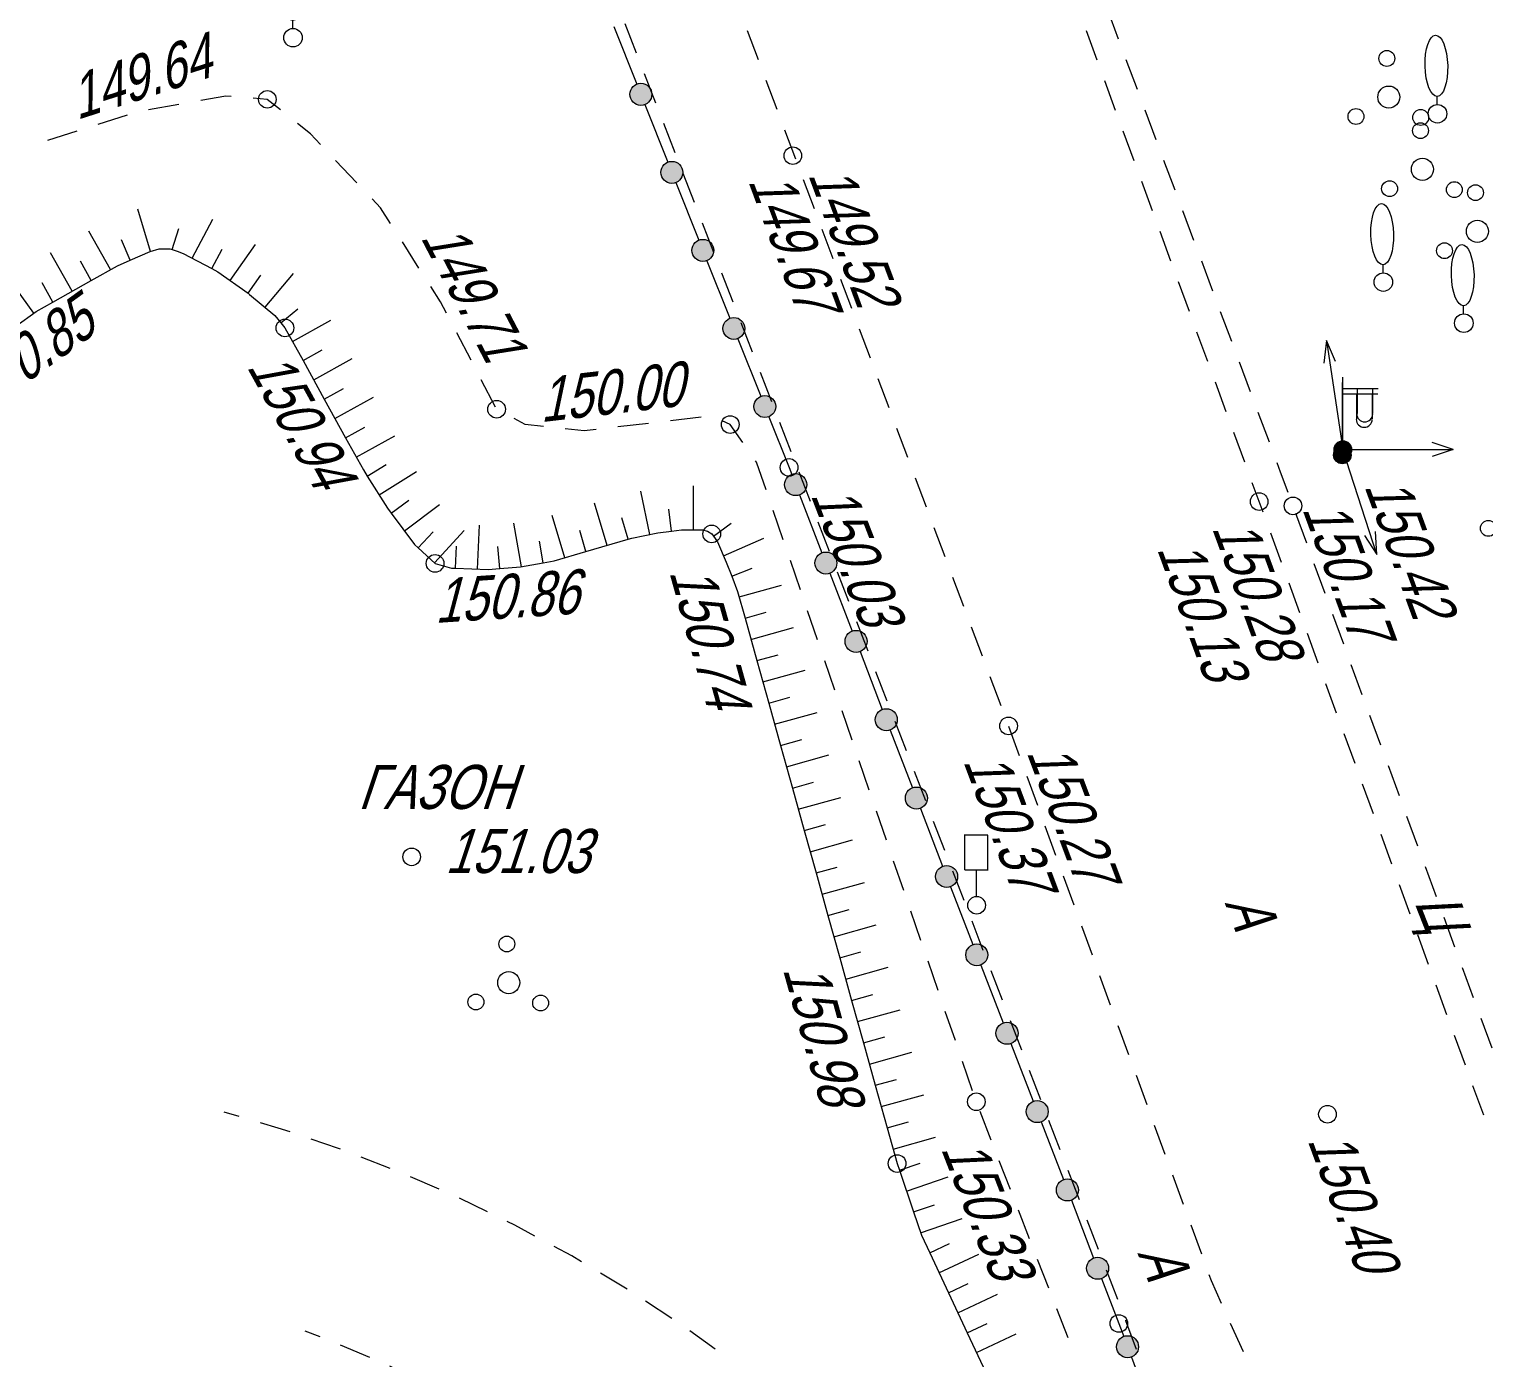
# Model space of a CAD drawing. Header units: metres. Extents: x 382 to 851, y 14083 to 14440.
# Drawn here: x 577.2 to 610.2, y 14296.93 to 14327.07 of the extents above; entities that cross this region are included whole.
import ezdxf
from ezdxf.enums import TextEntityAlignment as Align

# ---------------------------------------------------------------- set-up
doc = ezdxf.new("R2010")
doc.units = ezdxf.units.M
doc.header["$MEASUREMENT"] = 0
doc.linetypes.add('UP line', pattern=[1.5, 1, -0.5])
for name, color, linetype, lineweight in [('Бортовой камень', 7, 'Continuous', 25), ('Горизонтали', 7, 'Continuous', 25), ('Граница площадки', 7, 'Continuous', 25), ('Граница улицы', 7, 'Continuous', 25), ('Леса и газоны', 7, 'Continuous', 25), ('ЛЭП', 7, 'Continuous', 25), ('Ограды', 7, 'Continuous', 25), ('Отдельно стоящее дерево', 7, 'Continuous', 25), ('Откосы', 7, 'Continuous', 25), ('Светофоры', 7, 'Continuous', 25), ('Фонари', 7, 'Continuous', 25)]:
    doc.layers.add(name, color=color, linetype=linetype, lineweight=lineweight)
doc.styles.add('Style-RUSSIAN_1251 I 0.32289', font='RUSSIAN_1251.shx', dxfattribs={"oblique": 18.5})

# ---------------------------------------------------------------- blocks, each defined once
blk = doc.blocks.new('KUST1_6')
at = {"layer": 'Отдельно стоящее дерево', "color": 251, "linetype": 'Continuous', "lineweight": 9}
for centre, radius in [((-0.044, 0.877), 0.18), ((0, 0), 0.25), ((-0.745, -0.439), 0.18), ((0.723, -0.461), 0.18)]:
    blk.add_arc(centre, radius, 0, 360, dxfattribs=at)
blk = doc.blocks.new('DEREVO_249')
at = {"layer": 'Отдельно стоящее дерево', "color": 251, "linetype": 'Continuous', "lineweight": 9, "flags": 128}
blk.add_lwpolyline([(-0.007, 0.21), (-0.007, 0.393)], dxfattribs=at)
at = {"layer": 'Отдельно стоящее дерево', "color": 251, "linetype": 'Continuous', "lineweight": 9}
blk.add_arc((0, 0), 0.21, 0, 359.99999, dxfattribs=at)
blk.add_ellipse((-0.0255, 1.088), major_axis=(-0.0185, 0.695), ratio=0.3698286, dxfattribs=at)
blk = doc.blocks.new('PIKET_171')
at = {"layer": 'Горизонтали', "color": 251, "linetype": 'Continuous', "lineweight": 9}
blk.add_arc((0, 0), 0.2, 0, 360, dxfattribs=at)
blk = doc.blocks.new('PIKET_173')
at = {"layer": 'Горизонтали', "color": 251, "linetype": 'Continuous', "lineweight": 9}
blk.add_arc((0, 0), 0.2, 0, 360, dxfattribs=at)
blk = doc.blocks.new('PIKET_174')
at = {"layer": 'Горизонтали', "color": 251, "linetype": 'Continuous', "lineweight": 9}
blk.add_arc((0, 0), 0.2, 0, 360, dxfattribs=at)
blk = doc.blocks.new('PIKET_175')
at = {"layer": 'Горизонтали', "color": 251, "linetype": 'Continuous', "lineweight": 9}
blk.add_arc((0, 0), 0.2, 0, 360, dxfattribs=at)
blk = doc.blocks.new('PIKET_176')
at = {"layer": 'Горизонтали', "color": 251, "linetype": 'Continuous', "lineweight": 9}
blk.add_arc((0, 0), 0.2, 0, 360, dxfattribs=at)
blk = doc.blocks.new('PIKET_177')
at = {"layer": 'Горизонтали', "color": 251, "linetype": 'Continuous', "lineweight": 9}
blk.add_arc((0, 0), 0.2, 0, 360, dxfattribs=at)
blk = doc.blocks.new('PIKET_178')
at = {"layer": 'Горизонтали', "color": 251, "linetype": 'Continuous', "lineweight": 9}
blk.add_arc((0, 0), 0.2, 0, 360, dxfattribs=at)
blk = doc.blocks.new('PIKET_179')
at = {"layer": 'Горизонтали', "color": 251, "linetype": 'Continuous', "lineweight": 9}
blk.add_arc((0, 0), 0.2, 0, 360, dxfattribs=at)
blk = doc.blocks.new('PIKET_180')
at = {"layer": 'Горизонтали', "color": 251, "linetype": 'Continuous', "lineweight": 9}
blk.add_arc((0, 0), 0.2, 0, 360, dxfattribs=at)
blk = doc.blocks.new('PIKET_181')
at = {"layer": 'Горизонтали', "color": 251, "linetype": 'Continuous', "lineweight": 9}
blk.add_arc((0, 0), 0.2, 0, 360, dxfattribs=at)
blk = doc.blocks.new('PIKET_186')
at = {"layer": 'Горизонтали', "color": 251, "linetype": 'Continuous', "lineweight": 9}
blk.add_arc((0, 0), 0.2, 0, 360, dxfattribs=at)
blk = doc.blocks.new('PIKET_187')
at = {"layer": 'Горизонтали', "color": 251, "linetype": 'Continuous', "lineweight": 9}
blk.add_arc((0, 0), 0.2, 0, 360, dxfattribs=at)
blk = doc.blocks.new('PIKET_202')
at = {"layer": 'Горизонтали', "color": 251, "linetype": 'Continuous', "lineweight": 9}
blk.add_arc((0, 0), 0.2, 0, 360, dxfattribs=at)
blk = doc.blocks.new('DORZN1_10')
at = {"layer": 'Светофоры', "color": 251, "linetype": 'Continuous', "lineweight": 9}
for p, q in [((-0.27, 0.806), (-0.27, 1.603)), ((-0.27, 1.598), (0.252, 1.598)), ((0.252, 0.792), (0.252, 1.589)), ((-0.27, 0.801), (0.248, 0.801)), ((-0.004, 0.2), (-0.004, 0.801))]:
    blk.add_line(p, q, dxfattribs=at)
blk.add_arc((0, 0), 0.2, 0, 360, dxfattribs=at)
blk = doc.blocks.new('msdElementTypeLineString_65')
at = {"layer": 'Граница улицы', "color": 251, "linetype": 'Continuous', "lineweight": 9}
for p, q in [((6.205, 76.523), (5.948, 77.187)), ((6.644, 75.393), (6.386, 76.057)), ((7.082, 74.263), (6.825, 74.927)), ((7.52, 73.133), (7.263, 73.797)), ((7.959, 72.003), (7.701, 72.667)), ((8.397, 70.873), (8.14, 71.537)), ((8.836, 69.743), (8.578, 70.407)), ((9.274, 68.613), (9.016, 69.277)), ((9.712, 67.483), (9.455, 68.147)), ((10.149, 66.352), (9.893, 67.017)), ((10.584, 65.221), (10.328, 65.886)), ((11.02, 64.09), (10.764, 64.755)), ((11.456, 62.959), (11.2, 63.624)), ((11.891, 61.828), (11.635, 62.493)), ((12.327, 60.697), (12.071, 61.362)), ((12.763, 59.566), (12.507, 60.231)), ((13.198, 58.435), (12.942, 59.1)), ((13.634, 57.304), (13.378, 57.969)), ((14.07, 56.173), (13.814, 56.838)), ((14.505, 55.042), (14.249, 55.707)), ((14.941, 53.911), (14.685, 54.576)), ((15.376, 52.78), (15.121, 53.445)), ((15.812, 51.649), (15.556, 52.314)), ((16.248, 50.518), (15.992, 51.182)), ((16.683, 49.387), (16.428, 50.051)), ((17.119, 48.256), (16.863, 48.92))]:
    blk.add_line(p, q, dxfattribs=at)
at = {"layer": 'Граница улицы', "color": 251, "linetype": 'Continuous', "lineweight": 9, "flags": 128}
blk.add_lwpolyline([(17.548, 47.123), (17.306, 47.771), (17.299, 47.789)], dxfattribs=at)
blk = doc.blocks.new('msdElementTypeLineString_67')
at = {"layer": 'Откосы', "color": 251, "linetype": 'Continuous', "lineweight": 9}
for p, q in [((71.189, 46.647), (70.499, 46.524)), ((70.014, 46.406), (69.347, 46.192)), ((68.87, 46.039), (68.203, 45.825)), ((75.224, 44.869), (74.741, 45.377)), ((76.632, 42.935), (76.256, 43.526)), ((77.812, 40.844), (77.487, 41.466)), ((78.368, 39.78), (78.043, 40.401)), ((81.84, 39.412), (81.144, 39.331)), ((83.033, 39.551), (82.337, 39.47)), ((84.894, 36.771), (84.666, 37.435)), ((85.284, 35.635), (85.056, 36.299)), ((85.674, 34.499), (85.446, 35.163)), ((86.065, 33.363), (85.837, 34.027)), ((86.455, 32.227), (86.227, 32.891)), ((86.845, 31.091), (86.617, 31.755)), ((87.236, 29.955), (87.008, 30.619)), ((87.626, 28.819), (87.398, 29.483)), ((88.016, 27.683), (87.788, 28.346)), ((88.407, 26.547), (88.179, 27.21)), ((88.797, 25.411), (88.569, 26.074)), ((89.187, 24.275), (88.959, 24.938)), ((89.612, 23.152), (89.359, 23.806)), ((90.047, 22.032), (89.793, 22.686)), ((90.482, 20.913), (90.228, 21.566)), ((90.917, 19.793), (90.663, 20.446)), ((91.352, 18.673), (91.098, 19.327))]:
    blk.add_line(p, q, dxfattribs=at)
at = {"layer": 'Откосы', "color": 251, "linetype": 'Continuous', "lineweight": 9, "flags": 128}
for points in [[(72.374, 46.825), (72.249, 46.834), (71.682, 46.734)], [(73.489, 46.523), (73.192, 46.761), (72.872, 46.786)], [(74.397, 45.74), (74.171, 45.977), (73.879, 46.211)], [(75.987, 43.948), (75.76, 44.304), (75.568, 44.506)], [(77.256, 41.909), (77.119, 42.171), (76.901, 42.513)], [(79.453, 39.344), (79.042, 39.389), (78.788, 39.524)], [(80.647, 39.274), (80.38, 39.243), (79.95, 39.29)], [(83.978, 38.975), (83.691, 39.385), (83.508, 39.467)], [(84.503, 37.907), (84.289, 38.532), (84.265, 38.565)]]:
    blk.add_lwpolyline(points, dxfattribs=at)
blk = doc.blocks.new('msdElementTypeLineString_68')
at = {"layer": 'Откосы', "color": 251, "linetype": 'Continuous', "lineweight": 9}
for p, q in [((69.789, 47.201), (69.502, 48.159)), ((70.736, 47.048), (71.206, 47.93)), ((68.881, 46.786), (68.39, 47.657)), ((70.278, 47.246), (70.43, 47.723)), ((69.331, 47.002), (69.131, 47.46)), ((71.177, 46.813), (71.412, 47.254)), ((71.595, 46.54), (72.174, 47.355)), ((68.009, 46.295), (67.519, 47.166)), ((68.445, 46.54), (68.2, 46.976)), ((67.142, 45.798), (66.557, 46.609)), ((67.574, 46.05), (68.445, 46.54)), ((72.003, 46.251), (72.292, 46.658)), ((72.388, 45.932), (73.03, 46.699)), ((67.574, 46.05), (67.328, 46.485)), ((72.743, 45.583), (73.132, 45.897)), ((73.006, 45.16), (73.882, 45.644)), ((73.248, 44.722), (73.686, 44.964)), ((73.248, 44.722), (73.731, 43.847)), ((73.49, 44.285), (74.365, 44.768)), ((73.731, 43.847), (74.169, 44.089)), ((73.973, 43.409), (74.849, 43.893)), ((73.731, 43.847), (74.215, 42.972)), ((74.215, 42.972), (74.653, 43.213)), ((74.457, 42.534), (75.332, 43.017)), ((74.706, 42.101), (75.13, 42.366)), ((74.972, 41.677), (75.819, 42.208)), ((81.112, 40.781), (80.912, 41.761)), ((82.104, 40.882), (82.104, 41.882)), ((75.247, 41.26), (75.647, 41.559)), ((75.546, 40.859), (76.347, 41.458)), ((80.144, 40.533), (79.862, 41.493)), ((81.606, 40.855), (81.548, 41.352)), ((77.209, 39.994), (77.247, 40.993)), ((78.206, 40.049), (78.031, 41.033)), ((79.184, 40.251), (78.902, 41.211)), ((80.623, 40.674), (80.482, 41.154)), ((82.555, 40.739), (82.958, 41.035)), ((75.861, 40.473), (76.198, 40.842)), ((76.229, 40.135), (76.905, 40.873)), ((78.698, 40.137), (78.611, 40.629)), ((79.664, 40.392), (79.523, 40.872)), ((79.664, 40.392), (80.623, 40.674)), ((82.786, 40.298), (83.702, 40.698)), ((76.709, 40.013), (76.728, 40.512)), ((77.708, 40.006), (77.667, 40.504)), ((82.971, 39.834), (83.438, 40.013)), ((83.139, 39.363), (84.102, 39.632)), ((83.273, 38.882), (83.755, 39.016)), ((83.273, 38.882), (83.542, 37.918)), ((83.407, 38.4), (84.37, 38.669)), ((83.542, 37.918), (84.023, 38.053)), ((83.542, 37.918), (83.81, 36.955)), ((83.676, 37.437), (84.639, 37.705)), ((83.81, 36.955), (84.292, 37.09)), ((83.81, 36.955), (84.079, 35.992)), ((83.944, 36.474), (84.908, 36.742)), ((84.079, 35.992), (84.56, 36.126)), ((84.079, 35.992), (84.347, 35.029)), ((84.213, 35.51), (85.176, 35.779)), ((84.347, 35.029), (84.829, 35.163)), ((84.347, 35.029), (84.616, 34.065)), ((84.481, 34.547), (85.445, 34.816)), ((84.616, 34.065), (85.097, 34.2)), ((84.616, 34.065), (84.884, 33.102)), ((84.75, 33.584), (85.713, 33.852)), ((84.884, 33.102), (85.366, 33.236)), ((84.884, 33.102), (85.153, 32.139)), ((85.019, 32.621), (85.982, 32.889)), ((85.153, 32.139), (85.635, 32.273)), ((85.153, 32.139), (85.421, 31.176)), ((85.287, 31.657), (86.25, 31.926)), ((85.421, 31.176), (85.903, 31.31)), ((85.421, 31.176), (85.69, 30.212)), ((85.556, 30.694), (86.519, 30.963)), ((85.69, 30.212), (86.172, 30.347)), ((85.69, 30.212), (85.959, 29.249)), ((85.824, 29.731), (86.788, 29.999)), ((85.959, 29.249), (86.44, 29.383)), ((85.959, 29.249), (86.227, 28.286)), ((86.093, 28.768), (87.056, 29.036)), ((86.227, 28.286), (86.709, 28.42)), ((86.227, 28.286), (86.496, 27.323)), ((86.361, 27.804), (87.325, 28.073)), ((86.496, 27.323), (86.977, 27.457)), ((86.63, 26.841), (87.593, 27.11)), ((86.773, 26.362), (87.246, 26.522)), ((86.773, 26.362), (87.094, 25.415)), ((86.933, 25.888), (87.88, 26.21)), ((87.094, 25.415), (87.567, 25.575)), ((87.254, 24.941), (88.201, 25.262)), ((87.461, 24.486), (87.913, 24.698)), ((87.461, 24.486), (87.884, 23.58)), ((87.672, 24.033), (88.578, 24.457)), ((87.884, 23.58), (88.337, 23.792)), ((87.884, 23.58), (88.308, 22.675)), ((88.096, 23.128), (89.002, 23.551)), ((88.308, 22.675), (88.761, 22.886)), ((88.308, 22.675), (88.732, 21.769)), ((88.52, 22.222), (89.426, 22.645))]:
    blk.add_line(p, q, dxfattribs=at)
at = {"layer": 'Откосы', "color": 251, "linetype": 'Continuous', "lineweight": 9, "flags": 128}
for points in [[(69.331, 47.002), (69.78, 47.198), (69.989, 47.261), (70.231, 47.261), (70.278, 47.246)], [(70.278, 47.246), (70.397, 47.209), (70.532, 47.156), (71.177, 46.813)], [(68.445, 46.54), (69.038, 46.874), (69.331, 47.002)], [(71.177, 46.813), (71.316, 46.738), (72.003, 46.251)], [(72.003, 46.251), (72.037, 46.226), (72.612, 45.745), (72.743, 45.583)], [(66.737, 45.505), (67.199, 45.839), (67.574, 46.05)], [(72.743, 45.583), (72.838, 45.465), (73.248, 44.722)], [(74.215, 42.972), (74.617, 42.243), (74.706, 42.101)], [(74.706, 42.101), (75.161, 41.375), (75.247, 41.26)], [(75.247, 41.26), (75.777, 40.549), (75.861, 40.473)], [(80.623, 40.674), (80.706, 40.699), (81.297, 40.819), (81.606, 40.855)], [(81.606, 40.855), (81.835, 40.882), (82.31, 40.882), (82.42, 40.855), (82.517, 40.791), (82.555, 40.739)], [(82.555, 40.739), (82.65, 40.61), (82.848, 40.155), (82.971, 39.834)], [(75.861, 40.473), (76.243, 40.123), (76.613, 40.016), (76.709, 40.013)], [(78.698, 40.137), (78.941, 40.18), (79.664, 40.392)], [(76.709, 40.013), (77.449, 39.985), (77.708, 40.006)], [(77.708, 40.006), (78.184, 40.045), (78.698, 40.137)], [(82.971, 39.834), (83.104, 39.486), (83.273, 38.882)], [(86.496, 27.323), (86.722, 26.511), (86.773, 26.362)], [(87.094, 25.415), (87.272, 24.89), (87.461, 24.486)]]:
    blk.add_lwpolyline(points, dxfattribs=at)
blk = doc.blocks.new('msdElementTypeLineString_70')
at = {"layer": 'Граница площадки', "color": 251, "linetype": 'Continuous', "lineweight": 9}
for p, q in [((0.34, 52.404), (0, 52.503)), ((3.766, 51.229), (3.105, 51.484)), ((4.876, 50.755), (4.227, 51.037)), ((5.97, 50.243), (5.334, 50.553)), ((9.14, 48.491), (8.532, 48.854)), ((10.149, 47.827), (9.557, 48.216)), ((11.135, 47.131), (10.561, 47.545))]:
    blk.add_line(p, q, dxfattribs=at)
at = {"layer": 'Граница площадки', "color": 251, "linetype": 'Continuous', "lineweight": 9, "flags": 128}
for points in [[(1.496, 52.054), (1.227, 52.144), (0.82, 52.263)], [(2.639, 51.664), (2.591, 51.683), (1.969, 51.893)], [(7.046, 49.694), (6.592, 49.94), (6.419, 50.024)], [(8.103, 49.11), (7.881, 49.242), (7.486, 49.456)]]:
    blk.add_lwpolyline(points, dxfattribs=at)
blk = doc.blocks.new('msdElementTypeLineString_71')
at = {"layer": 'Ограды', "linetype": 'Continuous', "lineweight": 9}
h = blk.add_hatch(color=251, dxfattribs=at)
edge = h.paths.add_edge_path()
edge.add_arc((87.168, 75.84), 0.25, 0, 360)
h = blk.add_hatch(color=251, dxfattribs=at)
edge = h.paths.add_edge_path()
edge.add_arc((87.871, 74.069), 0.25, 0, 360)
h = blk.add_hatch(color=251, dxfattribs=at)
edge = h.paths.add_edge_path()
edge.add_arc((88.574, 72.299), 0.25, 0, 360)
h = blk.add_hatch(color=251, dxfattribs=at)
edge = h.paths.add_edge_path()
edge.add_arc((89.277, 70.529), 0.25, 0, 360)
h = blk.add_hatch(color=251, dxfattribs=at)
edge = h.paths.add_edge_path()
edge.add_arc((89.98, 68.759), 0.25, 0, 360)
h = blk.add_hatch(color=251, dxfattribs=at)
edge = h.paths.add_edge_path()
edge.add_arc((90.679, 66.987), 0.25, 0, 360)
h = blk.add_hatch(color=251, dxfattribs=at)
edge = h.paths.add_edge_path()
edge.add_arc((91.364, 65.209), 0.25, 0, 360)
h = blk.add_hatch(color=251, dxfattribs=at)
edge = h.paths.add_edge_path()
edge.add_arc((92.049, 63.432), 0.25, 0, 360)
h = blk.add_hatch(color=251, dxfattribs=at)
edge = h.paths.add_edge_path()
edge.add_arc((92.734, 61.654), 0.25, 0, 360)
h = blk.add_hatch(color=251, dxfattribs=at)
edge = h.paths.add_edge_path()
edge.add_arc((93.418, 59.877), 0.25, 0, 360)
h = blk.add_hatch(color=251, dxfattribs=at)
edge = h.paths.add_edge_path()
edge.add_arc((94.103, 58.099), 0.25, 0, 360)
h = blk.add_hatch(color=251, dxfattribs=at)
edge = h.paths.add_edge_path()
edge.add_arc((94.788, 56.322), 0.25, 0, 360)
h = blk.add_hatch(color=251, dxfattribs=at)
edge = h.paths.add_edge_path()
edge.add_arc((95.472, 54.544), 0.25, 0, 360)
h = blk.add_hatch(color=251, dxfattribs=at)
edge = h.paths.add_edge_path()
edge.add_arc((96.157, 52.767), 0.25, 0, 360)
h = blk.add_hatch(color=251, dxfattribs=at)
edge = h.paths.add_edge_path()
edge.add_arc((96.842, 50.989), 0.25, 0, 360)
h = blk.add_hatch(color=251, dxfattribs=at)
edge = h.paths.add_edge_path()
edge.add_arc((97.527, 49.212), 0.25, 0, 360)
h = blk.add_hatch(color=251, dxfattribs=at)
edge = h.paths.add_edge_path()
edge.add_arc((98.206, 47.432), 0.25, 0, 360)
at = {"layer": 'Ограды', "color": 251, "linetype": 'Continuous', "lineweight": 9}
for p, q in [((86.557, 77.378), (87.076, 76.072)), ((87.26, 75.608), (87.779, 74.302)), ((87.963, 73.837), (88.482, 72.532)), ((88.666, 72.067), (89.185, 70.761)), ((89.369, 70.297), (89.888, 68.991)), ((90.769, 66.754), (91.274, 65.443)), ((91.454, 64.976), (91.959, 63.665)), ((92.139, 63.199), (92.644, 61.888)), ((92.823, 61.421), (93.328, 60.11)), ((93.508, 59.644), (94.013, 58.333)), ((94.193, 57.866), (94.698, 56.555)), ((94.878, 56.089), (95.383, 54.778)), ((95.562, 54.311), (96.067, 53)), ((96.247, 52.534), (96.752, 51.223)), ((96.932, 50.756), (97.437, 49.445)), ((98.294, 47.199), (98.786, 45.883))]:
    blk.add_line(p, q, dxfattribs=at)
at = {"layer": 'Ограды', "color": 251, "linetype": 'Continuous', "lineweight": 9, "flags": 128}
for points in [[(90.073, 68.526), (90.529, 67.377), (90.589, 67.22)], [(97.617, 48.979), (98.009, 47.96), (98.119, 47.667)]]:
    blk.add_lwpolyline(points, dxfattribs=at)
at = {"layer": 'Ограды', "color": 251, "linetype": 'Continuous', "lineweight": 9}
for centre in [(87.168, 75.84), (87.168, 75.84), (87.871, 74.069), (87.871, 74.069), (88.574, 72.299), (88.574, 72.299), (89.277, 70.529), (89.277, 70.529), (89.98, 68.759), (89.98, 68.759), (90.679, 66.987), (90.679, 66.987), (91.364, 65.209), (91.364, 65.209), (92.049, 63.432), (92.049, 63.432), (92.734, 61.654), (92.734, 61.654), (93.418, 59.877), (93.418, 59.877), (94.103, 58.099), (94.103, 58.099), (94.788, 56.322), (94.788, 56.322), (95.472, 54.544), (95.472, 54.544), (96.157, 52.767), (96.157, 52.767), (96.842, 50.989), (96.842, 50.989), (97.527, 49.212), (97.527, 49.212), (98.206, 47.432), (98.206, 47.432)]:
    blk.add_circle(centre, 0.25, dxfattribs=at)
blk = doc.blocks.new('KUST1_9')
at = {"layer": 'Отдельно стоящее дерево', "color": 251, "linetype": 'Continuous', "lineweight": 9}
for centre, radius in [((-0.044, 0.877), 0.18), ((0, 0), 0.25), ((-0.745, -0.439), 0.18), ((0.723, -0.461), 0.18)]:
    blk.add_arc(centre, radius, 0, 360, dxfattribs=at)
blk = doc.blocks.new('DEREVO_283')
at = {"layer": 'Отдельно стоящее дерево', "color": 251, "linetype": 'Continuous', "lineweight": 9, "flags": 128}
blk.add_lwpolyline([(-0.007, 0.21), (-0.007, 0.393)], dxfattribs=at)
at = {"layer": 'Отдельно стоящее дерево', "color": 251, "linetype": 'Continuous', "lineweight": 9}
blk.add_arc((-0.00011, -0.00015), 0.21, 0, 359.999994, dxfattribs=at)
blk.add_ellipse((-0.02561, 1.08785), major_axis=(-0.0185, 0.695), ratio=0.36982862, dxfattribs=at)
blk = doc.blocks.new('KUST1_10')
at = {"layer": 'Отдельно стоящее дерево', "color": 251, "linetype": 'Continuous', "lineweight": 9}
for centre, radius in [((-0.044, 0.877), 0.18), ((0, 0), 0.25), ((-0.745, -0.439), 0.18), ((0.723, -0.461), 0.18)]:
    blk.add_arc(centre, radius, 0, 360, dxfattribs=at)
blk = doc.blocks.new('KUST1_11')
at = {"layer": 'Отдельно стоящее дерево', "color": 251, "linetype": 'Continuous', "lineweight": 9}
for centre, radius in [((-0.044, 0.877), 0.18), ((0, 0), 0.25), ((-0.745, -0.439), 0.18), ((0.723, -0.461), 0.18)]:
    blk.add_arc(centre, radius, 0, 360, dxfattribs=at)
blk = doc.blocks.new('DEREVO_284')
at = {"layer": 'Отдельно стоящее дерево', "color": 251, "linetype": 'Continuous', "lineweight": 9, "flags": 128}
blk.add_lwpolyline([(-0.007, 0.21), (-0.007, 0.393)], dxfattribs=at)
at = {"layer": 'Отдельно стоящее дерево', "color": 251, "linetype": 'Continuous', "lineweight": 9}
blk.add_arc((-0.00031, -0.0001), 0.21, 0, 359.999994, dxfattribs=at)
blk.add_ellipse((-0.02581, 1.0879), major_axis=(-0.0185, 0.695), ratio=0.36982862, dxfattribs=at)
blk = doc.blocks.new('DEREVO_285')
at = {"layer": 'Отдельно стоящее дерево', "color": 251, "linetype": 'Continuous', "lineweight": 9, "flags": 128}
blk.add_lwpolyline([(-0.007, 0.21), (-0.007, 0.393)], dxfattribs=at)
at = {"layer": 'Отдельно стоящее дерево', "color": 251, "linetype": 'Continuous', "lineweight": 9}
blk.add_arc((-0.0004, -0.00007), 0.21, 0, 359.999994, dxfattribs=at)
blk.add_ellipse((-0.0259, 1.08793), major_axis=(-0.0185, 0.695), ratio=0.36982862, dxfattribs=at)
blk = doc.blocks.new('KUST1_12')
at = {"layer": 'Отдельно стоящее дерево', "color": 251, "linetype": 'Continuous', "lineweight": 9}
for centre, radius in [((-0.044, 0.877), 0.18), ((0, 0), 0.25), ((-0.745, -0.439), 0.18), ((0.723, -0.461), 0.18)]:
    blk.add_arc(centre, radius, 0, 360, dxfattribs=at)
blk = doc.blocks.new('FNRM1_3')
at = {"layer": 'Фонари', "linetype": 'Continuous', "lineweight": 9}
h = blk.add_hatch(color=251, dxfattribs=at)
edge = h.paths.add_edge_path()
edge.add_arc((0, 0), 0.2, 0, 360)
at = {"layer": 'Фонари', "color": 251, "linetype": 'Continuous', "lineweight": 9}
for p, q in [((0.003, 0.2), (0.003, 1.641)), ((0.017, 1.388), (0.805, 1.388)), ((0.322, 1.371), (0.322, 0.816)), ((0.676, 1.378), (0.676, 0.823))]:
    blk.add_line(p, q, dxfattribs=at)
blk.add_circle((0, 0), 0.2, dxfattribs=at)
blk.add_arc((0.496, 0.809), 0.181, 180, 0, dxfattribs=at)
blk = doc.blocks.new('PIKET_235')
at = {"layer": 'Горизонтали', "color": 251, "linetype": 'Continuous', "lineweight": 9}
blk.add_arc((0, 0), 0.2, 0, 360, dxfattribs=at)
blk = doc.blocks.new('PIKET_246')
at = {"layer": 'Горизонтали', "color": 251, "linetype": 'Continuous', "lineweight": 9}
blk.add_arc((0, 0), 0.2, 0, 360, dxfattribs=at)
blk = doc.blocks.new('STRFON_2')
at = {"layer": 'ЛЭП', "color": 251, "linetype": 'Continuous', "lineweight": 9, "flags": 128}
for points in [[(0, 0), (2.5, 0)], [(2.5, 0), (2.025, 0.157)], [(2.5, 0), (2.025, -0.156)]]:
    blk.add_lwpolyline(points, dxfattribs=at)
blk = doc.blocks.new('msdElementTypeLine_30')
at = {"layer": 'ЛЭП', "color": 251, "linetype": 'Continuous', "lineweight": 9}
for p, q in [((0.506, 27.162), (0.134, 29.634)), ((4.201, 2.606), (4.573, 0.134))]:
    blk.add_line(p, q, dxfattribs=at)
at = {"layer": 'ЛЭП', "color": 251, "linetype": 'Continuous', "lineweight": 9, "flags": 128}
for points in [[(0.299, 27.635), (0.506, 27.162), (0.564, 27.677)], [(4.407, 2.133), (4.201, 2.606), (4.143, 2.091)]]:
    blk.add_lwpolyline(points, dxfattribs=at)
blk = doc.blocks.new('msdElementTypeLineString_78')
at = {"layer": 'Бортовой камень', "color": 251, "linetype": 'Continuous', "lineweight": 9}
for p, q in [((5.144, 45.412), (4.892, 46.086)), ((5.572, 44.269), (5.319, 44.943)), ((6, 43.126), (5.747, 43.8)), ((6.428, 41.983), (6.175, 42.657)), ((6.855, 40.84), (6.603, 41.514)), ((7.283, 39.697), (7.031, 40.371)), ((7.711, 38.554), (7.458, 39.228)), ((8.139, 37.411), (7.886, 38.085)), ((8.566, 36.268), (8.314, 36.942)), ((9.412, 33.978), (9.163, 34.654)), ((9.832, 32.832), (9.584, 33.508)), ((10.252, 31.686), (10.004, 32.363)), ((10.673, 30.541), (10.424, 31.217)), ((11.093, 29.395), (10.845, 30.071)), ((11.513, 28.249), (11.265, 28.925)), ((11.934, 27.103), (11.686, 27.78)), ((12.354, 25.958), (12.106, 26.634)), ((12.775, 24.812), (12.526, 25.488)), ((13.195, 23.666), (12.947, 24.343)), ((13.615, 22.521), (13.367, 23.197))]:
    blk.add_line(p, q, dxfattribs=at)
at = {"layer": 'Бортовой камень', "color": 251, "linetype": 'Continuous', "lineweight": 9, "flags": 128}
blk.add_lwpolyline([(8.991, 35.124), (8.82, 35.59), (8.742, 35.799)], dxfattribs=at)
blk = doc.blocks.new('msdElementTypeLine_33')
at = {"layer": 'ЛЭП', "color": 251, "linetype": 'Continuous', "lineweight": 9}
for p, q in [((0.906, 27.358), (0.135, 29.736)), ((8.97, 2.513), (9.742, 0.135))]:
    blk.add_line(p, q, dxfattribs=at)
at = {"layer": 'ЛЭП', "color": 251, "linetype": 'Continuous', "lineweight": 9, "flags": 128}
for points in [[(0.625, 27.791), (0.906, 27.358), (0.879, 27.876)], [(9.252, 2.08), (8.97, 2.513), (8.997, 1.995)]]:
    blk.add_lwpolyline(points, dxfattribs=at)
blk = doc.blocks.new('msdElementTypeLineString_80')
at = {"layer": 'Граница площадки', "color": 251, "linetype": 'Continuous', "lineweight": 9}
for p, q in [((0, 47.541), (0.339, 47.418)), ((0.801, 47.227), (1.465, 46.945)), ((1.924, 46.747), (2.572, 46.43)), ((5.146, 45.007), (5.757, 44.624)), ((6.171, 44.345), (6.762, 43.931)), ((7.171, 43.643), (7.756, 43.221)), ((15.502, 34.834), (15.873, 34.216)), ((16.118, 33.781), (16.462, 33.146)), ((16.691, 32.702), (17.005, 32.053)), ((17.219, 31.601), (17.503, 30.938)), ((19.27, 13.682), (19.14, 12.972)), ((19.032, 12.484), (18.876, 11.78)), ((18.751, 11.296), (18.567, 10.598)), ((18.425, 10.119), (18.215, 9.429)), ((18.057, 8.955), (17.821, 8.273)), ((17.646, 7.805), (17.384, 7.133)), ((17.193, 6.671), (16.905, 6.009)), ((16.698, 5.554), (16.386, 4.904)), ((16.163, 4.457), (15.826, 3.819)), ((15.588, 3.379), (15.227, 2.755)), ((14.973, 2.324), (14.589, 1.713)), ((14.319, 1.293), (13.913, 0.696)), ((13.627, 0.287), (13.408, 0))]:
    blk.add_line(p, q, dxfattribs=at)
at = {"layer": 'Граница площадки', "color": 251, "linetype": 'Continuous', "lineweight": 9, "flags": 128}
for points in [[(3.021, 46.21), (3.272, 46.087), (3.658, 45.872)], [(4.095, 45.629), (4.617, 45.339), (4.722, 45.273)], [(8.161, 42.929), (8.177, 42.918), (8.728, 42.482)], [(9.12, 42.172), (9.19, 42.117), (9.668, 41.703)], [(10.046, 41.376), (10.175, 41.265), (10.575, 40.886)], [(10.939, 40.543), (11.127, 40.365), (11.448, 40.032)], [(11.796, 39.673), (12.042, 39.417), (12.285, 39.143)], [(12.616, 38.768), (12.918, 38.425), (13.084, 38.22)], [(13.398, 37.83), (13.752, 37.39), (13.844, 37.264)], [(14.14, 36.861), (14.539, 36.316), (14.565, 36.278)], [(14.842, 35.862), (14.983, 35.65), (15.241, 35.261)], [(17.701, 30.478), (17.705, 30.469), (17.955, 29.804)], [(18.131, 29.336), (18.171, 29.23), (18.359, 28.651)], [(18.514, 28.176), (18.579, 27.977), (18.715, 27.484)], [(18.849, 27.002), (18.928, 26.714), (19.023, 26.302)], [(19.135, 25.815), (19.219, 25.446), (19.281, 25.108)], [(19.371, 24.617), (19.452, 24.175), (19.489, 23.905)], [(19.558, 23.41), (19.627, 22.906), (19.645, 22.694)], [(19.686, 22.196), (19.729, 21.68), (19.739, 21.477)], [(19.762, 20.977), (19.786, 20.444), (19.788, 20.256)], [(19.792, 19.756), (19.797, 19.2), (19.792, 19.035)], [(19.777, 18.535), (19.76, 17.95), (19.751, 17.815)], [(19.718, 17.316), (19.676, 16.698), (19.666, 16.596)], [(19.613, 16.099), (19.544, 15.446), (19.535, 15.382)], [(19.464, 14.887), (19.365, 14.196), (19.36, 14.173)]]:
    blk.add_lwpolyline(points, dxfattribs=at)
blk = doc.blocks.new('FNRM1_11')
at = {"layer": 'Фонари', "linetype": 'Continuous', "lineweight": 9}
h = blk.add_hatch(color=251, dxfattribs=at)
edge = h.paths.add_edge_path()
edge.add_arc((0, 0), 0.2, 0, 360)
at = {"layer": 'Фонари', "color": 251, "linetype": 'Continuous', "lineweight": 9}
for p, q in [((0.003, 0.2), (0.003, 1.641)), ((0.017, 1.388), (0.805, 1.388)), ((0.322, 1.371), (0.322, 0.816)), ((0.676, 1.378), (0.676, 0.823))]:
    blk.add_line(p, q, dxfattribs=at)
blk.add_circle((0, 0), 0.2, dxfattribs=at)
blk.add_arc((0.496, 0.809), 0.181, 180, 0, dxfattribs=at)
blk = doc.blocks.new('msdElementTypeLineString_85')
at = {"layer": 'Бортовой камень', "color": 251, "linetype": 'Continuous', "lineweight": 9}
for p, q in [((4.784, 45.19), (4.538, 45.859)), ((5.202, 44.05), (4.956, 44.72)), ((5.62, 42.911), (5.374, 43.581)), ((6.038, 41.772), (5.792, 42.442)), ((6.456, 40.632), (6.21, 41.302)), ((6.874, 39.493), (6.628, 40.163)), ((7.292, 38.354), (7.046, 39.024)), ((7.71, 37.215), (7.464, 37.885)), ((8.128, 36.075), (7.882, 36.745)), ((8.963, 33.796), (8.718, 34.466)), ((9.38, 32.657), (9.135, 33.327)), ((9.797, 31.517), (9.552, 32.187)), ((10.214, 30.377), (9.969, 31.048)), ((10.631, 29.238), (10.386, 29.908)), ((11.048, 28.098), (10.803, 28.768)), ((11.465, 26.959), (11.22, 27.629)), ((11.882, 25.819), (11.637, 26.489)), ((12.299, 24.679), (12.054, 25.349)), ((12.716, 23.54), (12.471, 24.21)), ((13.133, 22.4), (12.888, 23.07)), ((13.55, 21.26), (13.305, 21.93))]:
    blk.add_line(p, q, dxfattribs=at)
at = {"layer": 'Бортовой камень', "color": 251, "linetype": 'Continuous', "lineweight": 9, "flags": 128}
blk.add_lwpolyline([(8.546, 34.936), (8.457, 35.179), (8.3, 35.606)], dxfattribs=at)
blk = doc.blocks.new('PIKET_343')
at = {"layer": 'Горизонтали', "color": 251, "linetype": 'Continuous', "lineweight": 9}
blk.add_arc((0, 0), 0.2, 0, 360, dxfattribs=at)
blk = doc.blocks.new('msdElementTypeLineString_132')
at = {"layer": 'Бортовой камень', "color": 251, "linetype": 'Continuous', "lineweight": 9}
for p, q in [((93.747, 76.37), (93.499, 77.029)), ((94.17, 75.243), (93.923, 75.902)), ((94.593, 74.116), (94.346, 74.775)), ((95.016, 72.989), (94.769, 73.648)), ((95.44, 71.862), (95.192, 72.521)), ((95.863, 70.734), (95.615, 71.393)), ((96.286, 69.607), (96.039, 70.266)), ((96.709, 68.48), (96.462, 69.139)), ((97.133, 67.353), (96.885, 68.012)), ((97.556, 66.226), (97.308, 66.885)), ((97.979, 65.099), (97.732, 65.758)), ((98.402, 63.972), (98.155, 64.631)), ((98.826, 62.845), (98.578, 63.504)), ((99.249, 61.717), (99.001, 62.376)), ((99.666, 60.588), (99.424, 61.249)), ((100.08, 59.457), (99.838, 60.119)), ((100.493, 58.327), (100.251, 58.988)), ((100.907, 57.196), (100.665, 57.857)), ((101.32, 56.065), (101.078, 56.726)), ((101.733, 54.934), (101.492, 55.596)), ((102.147, 53.804), (101.905, 54.465)), ((102.56, 52.673), (102.319, 53.334)), ((102.974, 51.542), (102.732, 52.203)), ((103.387, 50.411), (103.146, 51.073)), ((103.801, 49.281), (103.559, 49.942)), ((104.745, 47.067), (104.456, 47.709))]:
    blk.add_line(p, q, dxfattribs=at)
at = {"layer": 'Бортовой камень', "color": 251, "linetype": 'Continuous', "lineweight": 9, "flags": 128}
blk.add_lwpolyline([(104.251, 48.165), (104.022, 48.676), (103.972, 48.811)], dxfattribs=at)

msp = doc.modelspace()

# ---------------------------------------------------------------- block references
at = {"layer": 'Бортовой камень', "color": 251, "linetype": 'Continuous', "lineweight": 9}
for name, p in [('msdElementTypeLineString_85', (596.646, 14281.173)), ('msdElementTypeLineString_78', (596.769, 14281.432)), ('msdElementTypeLineString_132', (500, 14250))]:
    msp.add_blockref(name, p, dxfattribs=at)
at = {"layer": 'Горизонтали', "color": 251, "linetype": 'Continuous', "lineweight": 9}
for name, p in [('PIKET_171', (582.607, 14325.476)), ('PIKET_186', (594.526, 14324.199)), ('PIKET_173', (583.007, 14320.292)), ('PIKET_174', (587.808, 14318.447)), ('PIKET_175', (593.106, 14318.1)), ('PIKET_180', (594.44, 14317.127)), ('PIKET_235', (605.103, 14316.352)), ('PIKET_246', (605.87, 14316.255)), ('PIKET_177', (592.686, 14315.618)), ('PIKET_176', (586.412, 14314.95)), ('PIKET_187', (599.419, 14311.264)), ('PIKET_343', (585.881, 14308.294)), ('PIKET_179', (598.688, 14302.741)), ('PIKET_202', (606.652, 14302.456)), ('PIKET_178', (596.891, 14301.338)), ('PIKET_181', (601.92, 14297.71))]:
    msp.add_blockref(name, p, dxfattribs=at)
at = {"layer": 'Граница площадки', "color": 251, "linetype": 'Continuous', "lineweight": 9}
for name, p in [('msdElementTypeLineString_70', (581.629, 14250)), ('msdElementTypeLineString_80', (583.457, 14250))]:
    msp.add_blockref(name, p, dxfattribs=at)
at = {"layer": 'Граница улицы', "color": 251, "linetype": 'Continuous', "lineweight": 9}
msp.add_blockref('msdElementTypeLineString_65', (584.776, 14250), dxfattribs=at)
at = {"layer": 'ЛЭП', "color": 251, "linetype": 'Continuous', "lineweight": 9}
for name, p in [('msdElementTypeLine_30', (602.427, 14317.398)), ('STRFON_2', (607, 14317.532)), ('msdElementTypeLine_33', (606.865, 14287.796))]:
    msp.add_blockref(name, p, dxfattribs=at)
at = {"layer": 'Ограды', "color": 251, "linetype": 'Continuous', "lineweight": 9}
msp.add_blockref('msdElementTypeLineString_71', (503.911, 14249.75), dxfattribs=at)
at = {"layer": 'Отдельно стоящее дерево', "color": 251, "linetype": 'Continuous', "lineweight": 9}
for name, p in [('DEREVO_249', (583.191, 14326.874)), ('DEREVO_283', (609.147, 14325.149)), ('KUST1_9', (608.043, 14325.527)), ('KUST1_10', (608.806, 14323.889)), ('KUST1_11', (610.052, 14322.482)), ('DEREVO_285', (607.919, 14321.331)), ('DEREVO_284', (609.745, 14320.4)), ('KUST1_12', (611.046, 14316.184)), ('KUST1_6', (588.083, 14305.441))]:
    msp.add_blockref(name, p, dxfattribs=at)
at = {"layer": 'Откосы', "color": 251, "linetype": 'Continuous', "lineweight": 9}
for name, p in [('msdElementTypeLineString_67', (509.415, 14278.715)), ('msdElementTypeLineString_68', (510.169, 14274.827))]:
    msp.add_blockref(name, p, dxfattribs=at)
at = {"layer": 'Светофоры', "color": 251, "linetype": 'Continuous', "lineweight": 9}
msp.add_blockref('DORZN1_10', (598.694, 14307.196), dxfattribs=at)
at = {"layer": 'Фонари', "color": 251, "linetype": 'Continuous', "lineweight": 9}
for name, p in [('FNRM1_11', (606.989, 14317.409)), ('FNRM1_3', (607, 14317.532))]:
    msp.add_blockref(name, p, dxfattribs=at)

# ---------------------------------------------------------------- texts
at = {"layer": 'Горизонтали', "color": 251, "linetype": 'Continuous', "lineweight": 9, "style": 'Style-RUSSIAN_1251 I 0.32289', "oblique": 18.5}
for s, rotation, width, p in [('149.64', 17.7722, 0.799996, (578.292, 14325.007)), ('149.67', 290.4079, 0.799996, (593.508, 14323.629)), ('149.71', 297.5942, 0.799996, (586.075, 14322.349)), ('150.85', 35.8086, 0.799996, (576.134, 14318.308)), ('150.94', 298.9142, 0.799996, (582.131, 14319.417)), ('150.00', 6.6164, 0.799996, (588.811, 14318.152)), ('150.03', 291.0661, 0.799996, (594.924, 14316.509)), ('150.42', 290.1483, 0.8, (607.481, 14316.71)), ('150.17', 290.1483, 0.8, (606.076, 14316.189)), ('150.28', 290.0979, 0.8, (604.026, 14315.762)), ('150.13', 290.0979, 0.8, (602.778, 14315.288)), ('150.86', 3.7844, 0.799996, (586.413, 14313.598)), ('150.74', 285.5809, 0.799996, (591.721, 14314.759)), ('150.27', 290.5799, 0.799996, (599.823, 14310.67)), ('150.98', 285.5809, 0.799996, (594.296, 14305.749)), ('150.33', 291.2228, 0.799996, (597.879, 14301.683)), ('150.40', 290.4079, 0.799996, (606.192, 14301.874))]:
    msp.add_text(s, height=1, rotation=rotation, dxfattribs=dict(at, width=width)).set_placement(p)
at = {"layer": 'Горизонтали', "color": 251, "linetype": 'Continuous', "lineweight": 9, "style": 'Style-RUSSIAN_1251 I 0.32289', "oblique": 18.5, "width": 0.799996}
for s, rotation, p in [('149.52', 290.4079, (595.805, 14324.122)), ('150.37', 290.5799, (599.321, 14310.82))]:
    msp.add_text(s, height=1, rotation=rotation, dxfattribs=at).set_placement(p, align=Align.TOP_LEFT)
at = {"layer": 'Горизонтали', "color": 251, "linetype": 'Continuous', "lineweight": 9, "style": 'Style-RUSSIAN_1251 I 0.32289', "oblique": 18.5, "width": 0.8}
msp.add_text('151.03', height=1, dxfattribs=at).set_placement((586.636, 14307.927))
at = {"layer": 'Граница улицы', "color": 251, "linetype": 'Continuous', "lineweight": 9, "style": 'Style-RUSSIAN_1251 I 0.32289', "oblique": 18.5}
for s, rotation, width, p in [('А', 290.6072, 0.799996, (604.318, 14307.253)), ('Ц', 291.4458, 0.8, (608.617, 14307.265))]:
    msp.add_text(s, height=1, rotation=rotation, dxfattribs=dict(at, width=width)).set_placement(p)
at = {"layer": 'Граница улицы', "color": 251, "linetype": 'UP line', "lineweight": 9, "style": 'Style-RUSSIAN_1251 I 0.32289', "oblique": 18.5, "width": 0.799996}
msp.add_text('А', height=1, rotation=290.6072, dxfattribs=at).set_placement((602.339, 14299.31))
at = {"layer": 'Леса и газоны', "color": 251, "linetype": 'Continuous', "lineweight": 9, "style": 'Style-RUSSIAN_1251 I 0.32289', "oblique": 18.5, "width": 0.799996}
msp.add_text('ГАЗОН', height=1, dxfattribs=at).set_placement((584.66, 14309.38))

doc.saveas('drawing.dxf')
